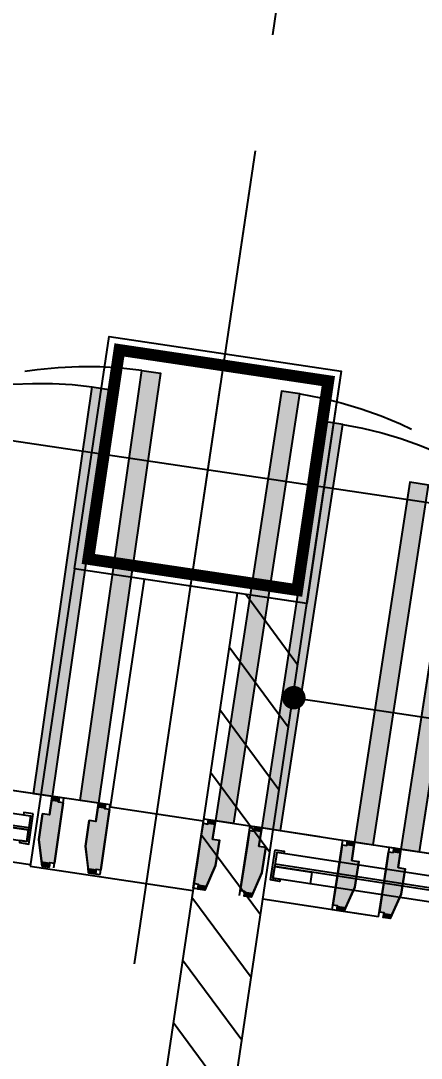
# Model space of a CAD drawing. Header units: millimetres. Extents: x 338 to 506, y 179 to 335.
# Drawn here: x 424.584 to 425.438, y 272.102 to 274.311 of the extents above; entities that cross this region are included whole.
import ezdxf

# ---------------------------------------------------------------- set-up
doc = ezdxf.new("R2010")
doc.units = ezdxf.units.MM
for name, pattern in [('CENTER', [2, 1.25, -0.25, 0.25, -0.25]), ('DASHED2', [0.375, 0.25, -0.125]), ('HIDDEN', [0.375, 0.25, -0.125])]:
    doc.linetypes.add(name, pattern=pattern)
for name, color, linetype in [('A-DOOR', 3, 'Continuous'), ('A-GLAZ', 142, 'Continuous'), ('COLUMNAS', 252, 'Continuous'), ('CUBIERTA', 254, 'Continuous'), ('EJES-COLUMNAS', 3, 'CENTER'), ('EJES_DE_COLUMNA', 255, 'DASHED2'), ('MUROS', 32, 'Continuous'), ('SEÑALIZACIÓN', 41, 'Continuous')]:
    doc.layers.add(name, color=color, linetype=linetype)
doc.styles.add('NOTAS', font='simplex.shx')
doc.styles.get("Standard").update_dxf_attribs({"font": 'ARIALUNI.ttf'})
doc.dimstyles.new('ROMANS', dxfattribs={"dimtxt": 0.1, "dimasz": 0.05, "dimexe": 0.04, "dimexo": 0.5, "dimgap": 0.05, "dimtad": 1, "dimtih": 1, "dimtoh": 1, "dimdec": 4, "dimzin": 5, "dimdsep": 46, "dimtxsty": 'Standard', "dimsah": 1, "dimcen": 0.05, "dimse1": 1, "dimse2": 1, "dimclrd": 7, "dimclre": 7, "dimclrt": 7, "dimadec": 0, "dimazin": 0, "dimtfac": 1, "dimtdec": 4, "dimtix": 1, "dimtmove": 2, "dimatfit": 3, "dimfxl": 1, "dimtolj": 1, "dimarcsym": 0})

# ---------------------------------------------------------------- blocks, each defined once
blk = doc.blocks.new('*X912')
at = {"color": 0}
for p, q in [((94.1456, 74.5177), (93.9956, 74.3677)), ((94.2803, 74.5177), (94.1303, 74.3677)), ((94.415, 74.5177), (94.265, 74.3677)), ((94.5497, 74.5177), (94.3997, 74.3677)), ((94.6844, 74.5177), (94.5344, 74.3677)), ((94.8191, 74.5177), (94.6691, 74.3677)), ((94.9538, 74.5177), (94.8038, 74.3677)), ((95.0699, 74.4991), (94.9385, 74.3677))]:
    blk.add_line(p, q, dxfattribs=at)
blk = doc.blocks.new('*U919')
for p, q in [((0.035, 0.0047), (0.035, 0.7353)), ((0.035, 0.7353), (0.06, 0.7353)), ((0.06, 0.0047), (0.06, 0.7353)), ((0.065, 0.0047), (0.065, 0.7353)), ((0.09, 0.0047), (0.09, 0.7353)), ((0.09, 0.0047), (0.09, 0.7353)), ((0.09, 0.0047), (0.09, 0.7353)), ((0.09, 0.0047), (0.09, 0.7353)), ((0.035, 0.0047), (0.06, 0.0047)), ((0.065, 0.0047), (0.065, 0.0143))]:
    blk.add_line(p, q)
for points in [[(0.095, 0.74), (0.095, 0.72), (0.09, 0.72), (0.09, 0.7353), (0.035, 0.7353), (0.035, 0.72), (0.03, 0.72), (0.03, 0.74)], [(0.035, 0.7353), (0.06, 0.7353), (0.06, 0.655), (0.035, 0.655)], [(0.035, 0.0047), (0.06, 0.0047), (0.06, 0.0806), (0.035, 0.0806)], [(0.095, 0), (0.095, 0.02), (0.09, 0.02), (0.09, 0.0047), (0.035, 0.0047), (0.035, 0.02), (0.03, 0.02), (0.03, 0)]]:
    blk.add_lwpolyline(points, close=True)
blk = doc.blocks.new('*U1300')
at = {"color": 7, "linetype": 'Continuous'}
for p, q in [((1.575, -0.01), (1.575, 0)), ((1.59, 0), (1.59, -0.01)), ((1.575, -0.04), (1.575, -0.01)), ((1.6, -0.01), (1.6, -0.04)), ((1.56, -0.095), (1.56, -0.04)), ((1.6, -0.04), (1.6, -0.095)), ((1.5723, -0.14), (1.56, -0.095)), ((1.6, -0.095), (1.6, -0.14)), ((1.575, -0.15), (1.5723, -0.14)), ((1.59, -0.14), (1.59, -0.15))]:
    blk.add_line(p, q, dxfattribs=at)
at = {"color": 7, "linetype": 'Continuous', "extrusion": (0, 0, -1)}
for points in [[(-1.575, 0), (-1.59, -0.01), (-1.575, -0.01)], [(-1.575, 0), (-1.59, 0), (-1.59, -0.01)], [(-1.575, -0.01), (-1.6, -0.04), (-1.575, -0.04)], [(-1.575, -0.01), (-1.6, -0.01), (-1.6, -0.04)], [(-1.56, -0.04), (-1.6, -0.095), (-1.56, -0.095)], [(-1.56, -0.04), (-1.6, -0.04), (-1.6, -0.095)], [(-1.56, -0.095), (-1.6, -0.14), (-1.5723, -0.14)], [(-1.56, -0.095), (-1.6, -0.095), (-1.6, -0.14)], [(-1.5723, -0.14), (-1.59, -0.15), (-1.575, -0.15)], [(-1.5723, -0.14), (-1.59, -0.14), (-1.59, -0.15)]]:
    blk.add_solid(points, dxfattribs=at)
blk = doc.blocks.new('*U1301')
at = {"color": 7, "linetype": 'Continuous'}
for p, q in [((1.575, -0.01), (1.575, 0)), ((1.59, 0), (1.59, -0.01)), ((1.575, -0.04), (1.575, -0.01)), ((1.6, -0.01), (1.6, -0.04)), ((1.56, -0.095), (1.56, -0.04)), ((1.6, -0.04), (1.6, -0.095)), ((1.5723, -0.14), (1.56, -0.095)), ((1.6, -0.095), (1.6, -0.14)), ((1.575, -0.15), (1.5723, -0.14)), ((1.59, -0.14), (1.59, -0.15))]:
    blk.add_line(p, q, dxfattribs=at)
at = {"color": 7, "linetype": 'Continuous', "extrusion": (0, 0, -1)}
for points in [[(-1.575, 0), (-1.59, -0.01), (-1.575, -0.01)], [(-1.575, 0), (-1.59, 0), (-1.59, -0.01)], [(-1.575, -0.01), (-1.6, -0.04), (-1.575, -0.04)], [(-1.575, -0.01), (-1.6, -0.01), (-1.6, -0.04)], [(-1.56, -0.04), (-1.6, -0.095), (-1.56, -0.095)], [(-1.56, -0.04), (-1.6, -0.04), (-1.6, -0.095)], [(-1.56, -0.095), (-1.6, -0.14), (-1.5723, -0.14)], [(-1.56, -0.095), (-1.6, -0.095), (-1.6, -0.14)], [(-1.5723, -0.14), (-1.59, -0.15), (-1.575, -0.15)], [(-1.5723, -0.14), (-1.59, -0.14), (-1.59, -0.15)]]:
    blk.add_solid(points, dxfattribs=at)
blk = doc.blocks.new('*U1305')
at = {"color": 7, "linetype": 'Continuous'}
for p, q in [((1.535, 0), (1.535, 0.775)), ((1.575, 0.775), (1.575, 0))]:
    blk.add_line(p, q, dxfattribs=at)
at = {"color": 7, "linetype": 'Continuous', "extrusion": (0, 0, -1)}
for points in [[(-1.535, 0.775), (-1.575, 0), (-1.535, 0)], [(-1.535, 0.775), (-1.575, 0.775), (-1.575, 0)]]:
    blk.add_solid(points, dxfattribs=at)
blk = doc.blocks.new('*U1306')
at = {"color": 7, "linetype": 'Continuous'}
for p, q in [((1.875, -0.01), (1.875, 0)), ((1.89, 0), (1.89, -0.01)), ((1.875, -0.04), (1.875, -0.01)), ((1.9, -0.01), (1.9, -0.04)), ((1.86, -0.095), (1.86, -0.04)), ((1.9, -0.04), (1.9, -0.095)), ((1.8723, -0.14), (1.86, -0.095)), ((1.9, -0.095), (1.9, -0.14)), ((1.875, -0.15), (1.8723, -0.14)), ((1.89, -0.14), (1.89, -0.15))]:
    blk.add_line(p, q, dxfattribs=at)
at = {"color": 7, "linetype": 'Continuous', "extrusion": (0, 0, -1)}
for points in [[(-1.875, 0), (-1.89, -0.01), (-1.875, -0.01)], [(-1.875, 0), (-1.89, 0), (-1.89, -0.01)], [(-1.875, -0.01), (-1.9, -0.04), (-1.875, -0.04)], [(-1.875, -0.01), (-1.9, -0.01), (-1.9, -0.04)], [(-1.86, -0.04), (-1.9, -0.095), (-1.86, -0.095)], [(-1.86, -0.04), (-1.9, -0.04), (-1.9, -0.095)], [(-1.86, -0.095), (-1.9, -0.14), (-1.8723, -0.14)], [(-1.86, -0.095), (-1.9, -0.095), (-1.9, -0.14)], [(-1.8723, -0.14), (-1.89, -0.15), (-1.875, -0.15)], [(-1.8723, -0.14), (-1.89, -0.14), (-1.89, -0.15)]]:
    blk.add_solid(points, dxfattribs=at)
blk = doc.blocks.new('*U1307')
at = {"color": 7, "linetype": 'Continuous'}
for p, q in [((1.875, -0.01), (1.875, 0)), ((1.89, 0), (1.89, -0.01)), ((1.875, -0.04), (1.875, -0.01)), ((1.9, -0.01), (1.9, -0.04)), ((1.86, -0.095), (1.86, -0.04)), ((1.9, -0.04), (1.9, -0.095)), ((1.8723, -0.14), (1.86, -0.095)), ((1.9, -0.095), (1.9, -0.14)), ((1.875, -0.15), (1.8723, -0.14)), ((1.89, -0.14), (1.89, -0.15))]:
    blk.add_line(p, q, dxfattribs=at)
at = {"color": 7, "linetype": 'Continuous', "extrusion": (0, 0, -1)}
for points in [[(-1.875, 0), (-1.89, -0.01), (-1.875, -0.01)], [(-1.875, 0), (-1.89, 0), (-1.89, -0.01)], [(-1.875, -0.01), (-1.9, -0.04), (-1.875, -0.04)], [(-1.875, -0.01), (-1.9, -0.01), (-1.9, -0.04)], [(-1.86, -0.04), (-1.9, -0.095), (-1.86, -0.095)], [(-1.86, -0.04), (-1.9, -0.04), (-1.9, -0.095)], [(-1.86, -0.095), (-1.9, -0.14), (-1.8723, -0.14)], [(-1.86, -0.095), (-1.9, -0.095), (-1.9, -0.14)], [(-1.8723, -0.14), (-1.89, -0.15), (-1.875, -0.15)], [(-1.8723, -0.14), (-1.89, -0.14), (-1.89, -0.15)]]:
    blk.add_solid(points, dxfattribs=at)
blk = doc.blocks.new('*U1310')
at = {"color": 7, "linetype": 'Continuous'}
for p, q in [((1.835, 0), (1.835, 0.925)), ((1.875, 0.925), (1.875, 0))]:
    blk.add_line(p, q, dxfattribs=at)
at = {"color": 7, "linetype": 'Continuous', "extrusion": (0, 0, -1)}
for points in [[(-1.835, 0.925), (-1.875, 0), (-1.835, 0)], [(-1.835, 0.925), (-1.875, 0.925), (-1.875, 0)]]:
    blk.add_solid(points, dxfattribs=at)
blk = doc.blocks.new('*U1318')
at = {"color": 7, "linetype": 'Continuous'}
for p, q in [((1.475, -0.01), (1.475, 0)), ((1.49, 0), (1.49, -0.01)), ((1.475, -0.04), (1.475, -0.01)), ((1.5, -0.01), (1.5, -0.04)), ((1.46, -0.095), (1.46, -0.04)), ((1.5, -0.04), (1.5, -0.095)), ((1.4723, -0.14), (1.46, -0.095)), ((1.5, -0.095), (1.5, -0.14)), ((1.475, -0.15), (1.4723, -0.14)), ((1.49, -0.14), (1.49, -0.15))]:
    blk.add_line(p, q, dxfattribs=at)
at = {"color": 7, "linetype": 'Continuous', "extrusion": (0, 0, -1)}
for points in [[(-1.475, 0), (-1.49, -0.01), (-1.475, -0.01)], [(-1.475, 0), (-1.49, 0), (-1.49, -0.01)], [(-1.475, -0.01), (-1.5, -0.04), (-1.475, -0.04)], [(-1.475, -0.01), (-1.5, -0.01), (-1.5, -0.04)], [(-1.46, -0.04), (-1.5, -0.095), (-1.46, -0.095)], [(-1.46, -0.04), (-1.5, -0.04), (-1.5, -0.095)], [(-1.46, -0.095), (-1.5, -0.14), (-1.4723, -0.14)], [(-1.46, -0.095), (-1.5, -0.095), (-1.5, -0.14)], [(-1.4723, -0.14), (-1.49, -0.15), (-1.475, -0.15)], [(-1.4723, -0.14), (-1.49, -0.14), (-1.49, -0.15)]]:
    blk.add_solid(points, dxfattribs=at)
blk = doc.blocks.new('*U1319')
at = {"color": 7, "linetype": 'Continuous'}
for p, q in [((1.475, -0.01), (1.475, 0)), ((1.49, 0), (1.49, -0.01)), ((1.475, -0.04), (1.475, -0.01)), ((1.5, -0.01), (1.5, -0.04)), ((1.46, -0.095), (1.46, -0.04)), ((1.5, -0.04), (1.5, -0.095)), ((1.4723, -0.14), (1.46, -0.095)), ((1.5, -0.095), (1.5, -0.14)), ((1.475, -0.15), (1.4723, -0.14)), ((1.49, -0.14), (1.49, -0.15))]:
    blk.add_line(p, q, dxfattribs=at)
at = {"color": 7, "linetype": 'Continuous', "extrusion": (0, 0, -1)}
for points in [[(-1.475, 0), (-1.49, -0.01), (-1.475, -0.01)], [(-1.475, 0), (-1.49, 0), (-1.49, -0.01)], [(-1.475, -0.01), (-1.5, -0.04), (-1.475, -0.04)], [(-1.475, -0.01), (-1.5, -0.01), (-1.5, -0.04)], [(-1.46, -0.04), (-1.5, -0.095), (-1.46, -0.095)], [(-1.46, -0.04), (-1.5, -0.04), (-1.5, -0.095)], [(-1.46, -0.095), (-1.5, -0.14), (-1.4723, -0.14)], [(-1.46, -0.095), (-1.5, -0.095), (-1.5, -0.14)], [(-1.4723, -0.14), (-1.49, -0.15), (-1.475, -0.15)], [(-1.4723, -0.14), (-1.49, -0.14), (-1.49, -0.15)]]:
    blk.add_solid(points, dxfattribs=at)
blk = doc.blocks.new('*U1322')
at = {"color": 7, "linetype": 'Continuous'}
for p, q in [((1.435, 0), (1.435, 0.725)), ((1.475, 0.725), (1.475, 0))]:
    blk.add_line(p, q, dxfattribs=at)
at = {"color": 7, "linetype": 'Continuous', "extrusion": (0, 0, -1)}
for points in [[(-1.435, 0.725), (-1.475, 0), (-1.435, 0)], [(-1.435, 0.725), (-1.475, 0.725), (-1.475, 0)]]:
    blk.add_solid(points, dxfattribs=at)
blk = doc.blocks.new('*U1326')
at = {"color": 7, "linetype": 'Continuous'}
for p, q in [((1.775, -0.01), (1.775, 0)), ((1.79, 0), (1.79, -0.01)), ((1.775, -0.04), (1.775, -0.01)), ((1.8, -0.01), (1.8, -0.04)), ((1.76, -0.095), (1.76, -0.04)), ((1.8, -0.04), (1.8, -0.095)), ((1.7723, -0.14), (1.76, -0.095)), ((1.8, -0.095), (1.8, -0.14)), ((1.775, -0.15), (1.7723, -0.14)), ((1.79, -0.14), (1.79, -0.15))]:
    blk.add_line(p, q, dxfattribs=at)
at = {"color": 7, "linetype": 'Continuous', "extrusion": (0, 0, -1)}
for points in [[(-1.775, 0), (-1.79, -0.01), (-1.775, -0.01)], [(-1.775, 0), (-1.79, 0), (-1.79, -0.01)], [(-1.775, -0.01), (-1.8, -0.04), (-1.775, -0.04)], [(-1.775, -0.01), (-1.8, -0.01), (-1.8, -0.04)], [(-1.76, -0.04), (-1.8, -0.095), (-1.76, -0.095)], [(-1.76, -0.04), (-1.8, -0.04), (-1.8, -0.095)], [(-1.76, -0.095), (-1.8, -0.14), (-1.7723, -0.14)], [(-1.76, -0.095), (-1.8, -0.095), (-1.8, -0.14)], [(-1.7723, -0.14), (-1.79, -0.15), (-1.775, -0.15)], [(-1.7723, -0.14), (-1.79, -0.14), (-1.79, -0.15)]]:
    blk.add_solid(points, dxfattribs=at)
blk = doc.blocks.new('*U1327')
at = {"color": 7, "linetype": 'Continuous'}
for p, q in [((1.775, -0.01), (1.775, 0)), ((1.79, 0), (1.79, -0.01)), ((1.775, -0.04), (1.775, -0.01)), ((1.8, -0.01), (1.8, -0.04)), ((1.76, -0.095), (1.76, -0.04)), ((1.8, -0.04), (1.8, -0.095)), ((1.7723, -0.14), (1.76, -0.095)), ((1.8, -0.095), (1.8, -0.14)), ((1.775, -0.15), (1.7723, -0.14)), ((1.79, -0.14), (1.79, -0.15))]:
    blk.add_line(p, q, dxfattribs=at)
at = {"color": 7, "linetype": 'Continuous', "extrusion": (0, 0, -1)}
for points in [[(-1.775, 0), (-1.79, -0.01), (-1.775, -0.01)], [(-1.775, 0), (-1.79, 0), (-1.79, -0.01)], [(-1.775, -0.01), (-1.8, -0.04), (-1.775, -0.04)], [(-1.775, -0.01), (-1.8, -0.01), (-1.8, -0.04)], [(-1.76, -0.04), (-1.8, -0.095), (-1.76, -0.095)], [(-1.76, -0.04), (-1.8, -0.04), (-1.8, -0.095)], [(-1.76, -0.095), (-1.8, -0.14), (-1.7723, -0.14)], [(-1.76, -0.095), (-1.8, -0.095), (-1.8, -0.14)], [(-1.7723, -0.14), (-1.79, -0.15), (-1.775, -0.15)], [(-1.7723, -0.14), (-1.79, -0.14), (-1.79, -0.15)]]:
    blk.add_solid(points, dxfattribs=at)
blk = doc.blocks.new('*U1330')
at = {"color": 7, "linetype": 'Continuous'}
for p, q in [((1.735, 0), (1.735, 0.875)), ((1.775, 0.875), (1.775, 0))]:
    blk.add_line(p, q, dxfattribs=at)
at = {"color": 7, "linetype": 'Continuous', "extrusion": (0, 0, -1)}
for points in [[(-1.735, 0.875), (-1.775, 0), (-1.735, 0)], [(-1.735, 0.875), (-1.775, 0.875), (-1.775, 0)]]:
    blk.add_solid(points, dxfattribs=at)
blk = doc.blocks.new('*U920')
for points in [[(1.835, 0), (1.835, 0.925), (1.875, 0.925), (1.875, 0)], [(1.735, 0), (1.735, 0.875), (1.775, 0.875), (1.775, 0)], [(1.535, 0), (1.535, 0.775), (1.575, 0.775), (1.575, 0)], [(1.435, 0), (1.435, 0.725), (1.475, 0.725), (1.475, 0)], [(1.5, -0.01), (1.49, -0.01), (1.49, 0), (1.475, 0), (1.475, -0.04), (1.46, -0.04), (1.46, -0.095), (1.475, -0.15), (1.49, -0.15), (1.49, -0.14), (1.5, -0.14)], [(1.5, -0.01), (1.49, -0.01), (1.49, 0), (1.475, 0), (1.475, -0.04), (1.46, -0.04), (1.46, -0.095), (1.475, -0.15), (1.49, -0.15), (1.49, -0.14), (1.5, -0.14)], [(1.6, -0.01), (1.59, -0.01), (1.59, 0), (1.575, 0), (1.575, -0.04), (1.56, -0.04), (1.56, -0.095), (1.575, -0.15), (1.59, -0.15), (1.59, -0.14), (1.6, -0.14)], [(1.6, -0.01), (1.59, -0.01), (1.59, 0), (1.575, 0), (1.575, -0.04), (1.56, -0.04), (1.56, -0.095), (1.575, -0.15), (1.59, -0.15), (1.59, -0.14), (1.6, -0.14)], [(1.8, -0.01), (1.79, -0.01), (1.79, 0), (1.775, 0), (1.775, -0.04), (1.76, -0.04), (1.76, -0.095), (1.775, -0.15), (1.79, -0.15), (1.79, -0.14), (1.8, -0.14)], [(1.8, -0.01), (1.79, -0.01), (1.79, 0), (1.775, 0), (1.775, -0.04), (1.76, -0.04), (1.76, -0.095), (1.775, -0.15), (1.79, -0.15), (1.79, -0.14), (1.8, -0.14)], [(1.9, -0.01), (1.89, -0.01), (1.89, 0), (1.875, 0), (1.875, -0.04), (1.86, -0.04), (1.86, -0.095), (1.875, -0.15), (1.89, -0.15), (1.89, -0.14), (1.9, -0.14)], [(1.9, -0.01), (1.89, -0.01), (1.89, 0), (1.875, 0), (1.875, -0.04), (1.86, -0.04), (1.86, -0.095), (1.875, -0.15), (1.89, -0.15), (1.89, -0.14), (1.9, -0.14)]]:
    blk.add_lwpolyline(points, close=True)
at = {"color": 251, "linetype": 'HIDDEN'}
for points in [[(0, -0.15), (1.6, -0.15), (1.6, 0), (0, 0)], [(0, -0.15), (1.9, -0.15), (1.9, 0), (0, 0)], [(0, -0.15), (1.5, -0.15), (1.5, 0), (0, 0)], [(0, -0.15), (1.8, -0.15), (1.8, 0), (0, 0)]]:
    blk.add_lwpolyline(points, close=True, dxfattribs=at)
for centre, radius, start, end in [((1.845, 0.0296), 0.8955, 90.6398, 181.8922), ((1.745, 0.0295), 0.8455, 90.6777, 182.0024)]:
    blk.add_arc(centre, radius, start, end, dxfattribs=at)
at = {"color": 7, "linetype": 'Continuous'}
for name in ['*U1310', '*U1330', '*U1305', '*U1322', '*U1318', '*U1319', '*U1300', '*U1301', '*U1326', '*U1327', '*U1306', '*U1307']:
    blk.add_blockref(name, (0, 0), dxfattribs=at)
blk = doc.blocks.new('_DOT')
at = {"color": 0, "linetype": 'ByBlock'}
blk.add_line((-0.5, 0), (-1, 0), dxfattribs=at)
at = {"color": 0, "linetype": 'ByBlock', "const_width": 0.5}
blk.add_lwpolyline([(-0.25, 0, 1), (0.25, 0, 1)], format="xyb", close=True, dxfattribs=at)
blk = doc.blocks.new('*U795')
at = {"layer": 'SEÑALIZACIÓN', "color": 7, "style": 'NOTAS'}
blk.add_text('1,75', height=0.1, dxfattribs=at).set_placement((2987.4903, 1958.4055))
blk = doc.blocks.new('*D794')
at = {"layer": 'DEFPOINTS', "color": 0, "transparency": 16777216}
for p in [(2987.5841, 1959.3198), (2987.5841, 1957.5723), (2987.6331, 1957.5723)]:
    blk.add_point(p, dxfattribs=at)
at = {"layer": 'SEÑALIZACIÓN', "color": 7, "transparency": 16777216}
for p, q in [((2987.6331, 1959.2698), (2987.6331, 1958.5555)), ((2987.6331, 1957.6223), (2987.6331, 1958.3365))]:
    blk.add_line(p, q, dxfattribs=at)
at = {"transparency": 16777216}
blk.add_blockref('*U795', (0, 0), dxfattribs=at)
at = {"layer": 'SEÑALIZACIÓN', "color": 7, "transparency": 16777216, "xscale": 0.05, "yscale": 0.05, "zscale": 0.05}
for p, rotation in [((2987.6331, 1959.3198), 90), ((2987.6331, 1957.5723), 270)]:
    blk.add_blockref('_DOT', p, dxfattribs=dict(at, rotation=rotation))
blk = doc.blocks.new('COLUMNAS_V3_B9')
at = {"layer": 'COLUMNAS', "color": 6}
blk.add_lwpolyline([(3064.6997, 1944.5715), (3065.1997, 1944.5715), (3065.1997, 1944.0715), (3064.6997, 1944.0715), (3064.6997, 1944.5715)], dxfattribs=at)
at = {"layer": 'COLUMNAS', "color": 6, "const_width": 0.025}
blk.add_lwpolyline([(3065.1747, 1944.0956), (3064.7247, 1944.0956), (3064.7247, 1944.5457), (3065.1747, 1944.5457)], close=True, dxfattribs=at)
blk = doc.blocks.new('EJES_ESTRUCTURALES')
at = {"layer": 'EJES_DE_COLUMNA', "color": 9, "linetype": 'CENTER'}
for p, q in [((726.54081, 131.2663), (726.54081, 199.7363)), ((661.47768, 169.90297), (759.37077, 169.90297))]:
    blk.add_line(p, q, dxfattribs=at)
blk = doc.blocks.new('COLUMNAS')
at = {"layer": 'COLUMNAS', "color": 6}
blk.add_lwpolyline([(-584.4662, 193.986), (-584.9662, 193.986), (-584.9662, 193.486), (-584.4662, 193.486), (-584.4662, 193.986)], dxfattribs=at)
at = {"layer": 'COLUMNAS', "color": 6, "const_width": 0.025}
blk.add_lwpolyline([(-584.9412, 193.5101), (-584.4912, 193.5101), (-584.4912, 193.9601), (-584.9412, 193.9601)], close=True, dxfattribs=at)
at = {"layer": 'EJES-COLUMNAS'}
for p, q in [((-584.7162, 193.1238), (-584.7162, 194.3238)), ((-584.7162, 193.1238), (-584.7162, 194.3238)), ((-584.1162, 193.736), (-585.3162, 193.736))]:
    blk.add_line(p, q, dxfattribs=at)
blk = doc.blocks.new('A$C7152A42C')
at = {"color": 32}
for p, q in [((95.06987, 74.86772, 0.0003), (94.42968, 74.86772, 0.0003)), ((94.42968, 74.86772, 0.0003), (94.42968, 74.51772, 0.0003)), ((95.06987, 74.71772, 0.0003), (94.57963, 74.71772, 0.0003)), ((94.57963, 74.71772, 0.0003), (94.57963, 74.51772, 0.0003))]:
    blk.add_line(p, q, dxfattribs=at)
at = {"layer": 'MUROS'}
blk.add_lwpolyline([(95.06987, 74.36772), (95.06986, 74.51772), (88.05626, 74.51772), (88.05626, 74.36772), (95.06986, 74.36772)], dxfattribs=at)
at = {"color": 18}
blk.add_blockref('COLUMNAS_V3_B9', (-2969.6298, -1869.70381), dxfattribs=at)
at = {"layer": 'A-DOOR', "extrusion": (-2.33163e-06, 0.000958086, 1), "rotation": 270.2788704429597}
blk.add_blockref('*U920', (94.57486, 76.61841, 0.07319), dxfattribs=at)
at = {"layer": 'A-DOOR', "extrusion": (-2.33163e-06, -0.000958086, 1), "xscale": -1, "rotation": 269.7211295570403}
blk.add_blockref('*U920', (94.57486, 72.61696, -0.06979), dxfattribs=at)
at = {"layer": 'A-GLAZ', "extrusion": (-2.33163e-06, 0.000958086, 1), "xscale": -1, "rotation": 180.2788720030837}
blk.add_blockref('*U919', (94.44223, 75.61776, 0.07319), dxfattribs=at)
at = {"layer": 'A-GLAZ', "extrusion": (-2.33163e-06, -0.000958086, 1), "rotation": 359.7211279969163}
blk.add_blockref('*U919', (94.44223, 73.61761, -0.06979), dxfattribs=at)
at = {"layer": 'CUBIERTA', "xscale": -1}
blk.add_blockref('COLUMNAS', (-489.39632, -119.11823), dxfattribs=at)
at = {"layer": 'EJES_DE_COLUMNA'}
blk.add_blockref('EJES_ESTRUCTURALES', (-631.22088, -95.28525), dxfattribs=at)
at = {"layer": 'MUROS', "linetype": 'Continuous'}
blk.add_blockref('*X912', (0, 0), dxfattribs=at)
at = {"layer": 'SEÑALIZACIÓN'}
dim = blk.add_linear_dim(base=(94.86723, 72.61772), p1=(94.81823, 74.36522), p2=(94.81823, 72.61772), angle=90, dimstyle='ROMANS', dxfattribs=at)
dim.commit()
dim.dimension.update_dxf_attribs({"geometry": '*D794', "text_midpoint": (94.86723, 73.49147), "insert": (-2892.7659, -1884.95455)})

msp = doc.modelspace()

# ---------------------------------------------------------------- block references
at = {"layer": 'MUROS', "color": 32, "rotation": 81.53046525965426}
msp.add_blockref('A$C7152A42C', (484.7482, 168.0844), dxfattribs=at)

doc.saveas('drawing.dxf')
